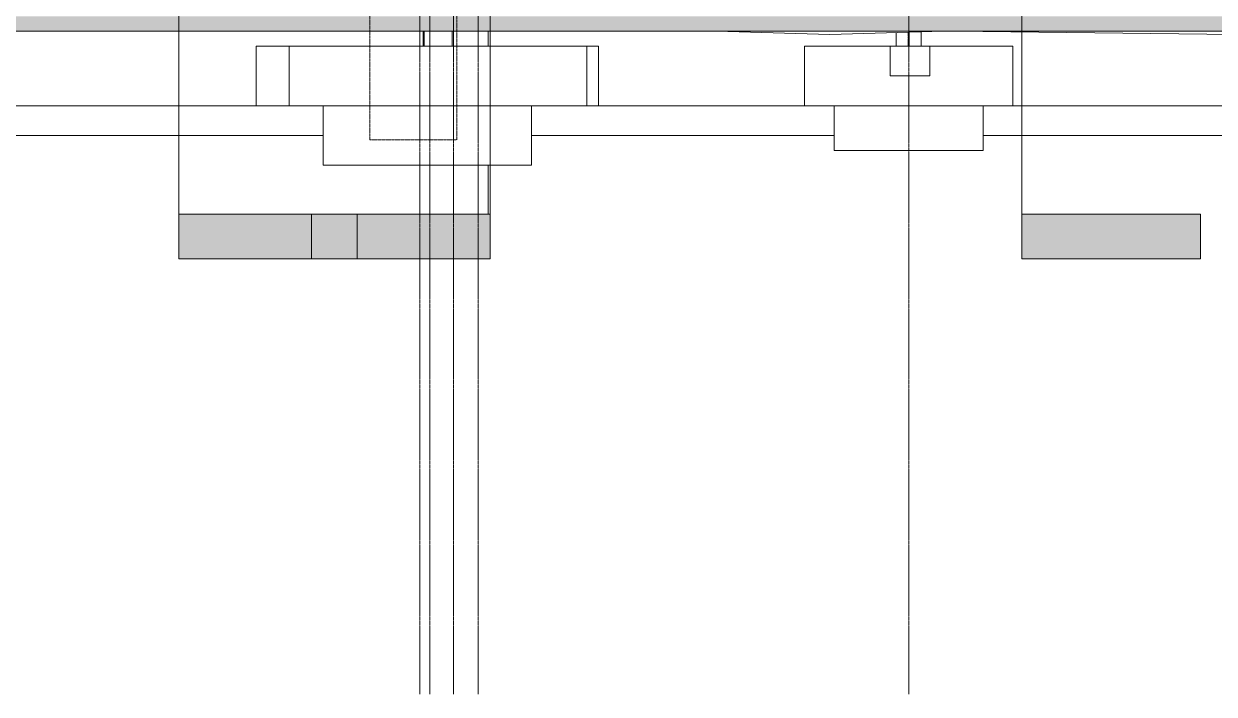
# Model space of a CAD drawing. Header units: inches. Extents: x 21386 to 98862, y -290 to 853.
# Drawn here: x 29213.7 to 29693.4, y -273.2 to -3 of the extents above; entities that cross this region are included whole.
import ezdxf

# ---------------------------------------------------------------- set-up
doc = ezdxf.new("R2010")
doc.units = ezdxf.units.IN
doc.header["$MEASUREMENT"] = 0
for name, pattern in [('Dash Dot 3_16_', [0.3125, 0.1875, -0.0625, 0, -0.0625]), ('Grid Line 1_2_', [0.875, 0.5, -0.125, 0.125, -0.125]), ('Hidden 1_8_', [0.1875, 0.125, -0.0625])]:
    doc.linetypes.add(name, pattern=pattern)
for name, color, linetype, lineweight in [('A-ANNO-SYMB', 150, 'Continuous', 9), ('A-FLOR', 192, 'Continuous', 13), ('A-FLOR-PATT', 8, 'Continuous', 25), ('C-TOPO', 7, 'Continuous', 13), ('G-ANNO-SYMB', 111, 'Continuous', 9), ('L-SITE-WALL', 31, 'Continuous', 13), ('S-BEAM', 12, 'Continuous', 13), ('S-COLS', 52, 'Continuous', 13), ('S-FNDN', 32, 'Continuous', 13), ('S-GRID', 1, 'Continuous', 9)]:
    doc.layers.add(name, color=color, linetype=linetype, lineweight=lineweight)
pattern_1 = [(50, (22033.27, 107.706), (55.0854, -4.8198), [5.76, -63.36]), (355, (22033.27, 107.706), (-10.6557, 57.7685), [4.608, -50.688]), (100.451, (22037.863, 107.305), (44.4295, 52.9487), [4.895, -53.848]), (46.184, (22033.27, 123.066), (81.9644, -12.712), [8.64, -95.04]), (96.636, (22040.1, 122.01), (71.7815, 74.8124), [7.343, -80.772]), (351.184, (22033.27, 123.07), (71.782, 74.8124), [6.912, -76.032]), (21, (22040.95, 119.226), (45.842, -30.9215), [5.76, -63.36]), (326, (22040.95, 119.226), (18.687, 55.6915), [4.608, -50.688]), (71.451, (22044.77, 116.65), (64.529, 24.77), [4.895, -53.848]), (37.5, (22033.272, 107.706), (0.9339, 25.5668), [2.534, -47.539, 2.534, -48.922, -50.88]), (37.5, (22033.272, 107.706), (0.9339, 25.5668), [-101.53, 2.534, -48.346]), (7.5, (22033.272, 107.706), (20.20404, 30.2913), [2.534, -26.803, 2.534, -46.387, -19.392]), (7.5, (22033.272, 107.706), (20.20404, 30.2913), [-78.259, 2.534, -16.858]), (327.5, (22016.146, 107.706), (40.9978, -1.7324), [2.534, -16.666, 2.534, -57.37, -79.488]), (327.5, (22016.146, 107.706), (40.9978, -1.7324), [-79.104, 2.534, -76.954]), (317.5, (22008.466, 107.706), (44.7889, 7.6878), [2.534, -22.426, 2.534, -37.248, -56.448]), (317.5, (22008.466, 107.706), (44.7889, 7.6878), [-64.742, 2.534, -53.914])]

# ---------------------------------------------------------------- blocks, each defined once
blk = doc.blocks.new('Struct_Xcel_Sports Complex_rvt-2-Building Section - North_South looking East _ Clinic')
at = {"layer": 'A-FLOR-PATT', "lineweight": 9}
h = blk.add_hatch(dxfattribs=at)
h.set_pattern_fill('FP_25', color=256, style=0, pattern_type=2)
h.set_pattern_definition(pattern_1)
h.paths.add_polyline_path([(22104.33, -6), (22790.8, -6), (22790.8, 0), (20899.55, 0), (20899.55, -6), (21949.41, -6)], flags=0)
at = {"layer": 'S-BEAM', "lineweight": 9}
h = blk.add_hatch(dxfattribs=at)
h.set_pattern_fill('FP_25', color=8, style=0, pattern_type=2)
h.set_pattern_definition(pattern_1)
h.paths.add_polyline_path([(22535.61, -24), (22551.61, -24), (22551.61, -12), (22535.61, -12)], flags=0)
at = {"layer": 'A-FLOR', "color": 7}
blk.add_line((20899.55, -6), (22790.8, -6), dxfattribs=at)
at = {"layer": 'A-FLOR', "color": 8, "lineweight": 9}
for p, q in [((22465.55, -6), (22511.24, -7.34)), ((22511.24, -7.34), (22556.93, -6)), ((22674.49, -7.34), (22561.68, -6))]:
    blk.add_line(p, q, dxfattribs=at)
at = {"layer": 'L-SITE-WALL', "color": 8, "lineweight": 9}
blk.add_line((22373.55, -6), (22373.55, -12), dxfattribs=at)
at = {"layer": 'S-BEAM', "color": 7}
for p, q in [((22551.61, -12), (22535.61, -12)), ((22535.61, -12), (22535.61, -24)), ((22551.61, -24), (22551.61, -12)), ((22535.61, -24), (22551.61, -24))]:
    blk.add_line(p, q, dxfattribs=at)
at = {"layer": 'S-FNDN', "color": 8, "lineweight": 9}
for p, q in [((22280.05, -12), (22293.3, -12)), ((22280.05, -12), (22280.05, -36)), ((22293.3, -12), (22413.3, -12)), ((22293.3, -12), (22293.3, -36)), ((22413.3, -36), (22413.3, -12)), ((22413.3, -12), (22418.05, -12)), ((22418.05, -36), (22418.05, -12)), ((22501.05, -12), (22535.61, -12)), ((22501.05, -36), (22501.05, -12)), ((22551.61, -12), (22585.05, -12)), ((22585.05, -36), (22585.05, -12)), ((22150.8, -36), (22280.05, -36)), ((22293.3, -36), (22280.05, -36)), ((22413.3, -36), (22293.3, -36)), ((22307.05, -36), (22307.05, -60)), ((22391.05, -60), (22391.05, -36)), ((22418.05, -36), (22413.3, -36)), ((22418.05, -36), (22501.05, -36)), ((22585.05, -36), (22501.05, -36)), ((22513.05, -54), (22513.05, -36)), ((22573.05, -54), (22573.05, -36)), ((22585.05, -36), (22753.05, -36)), ((22307.05, -48), (22150.8, -48)), ((22513.05, -48), (22391.05, -48)), ((22717.24, -48), (22573.05, -48)), ((22573.05, -54), (22513.05, -54)), ((22391.05, -60), (22307.05, -60))]:
    blk.add_line(p, q, dxfattribs=at)
blk = doc.blocks.new('W-Wide Flange-Column - B2_B-1401040-Building Section - North_South looking East _ Clinic')
at = {"layer": 'S-COLS', "color": 8, "linetype": 'Hidden 1_8_', "lineweight": 9}
for p, q in [((22542.9, -12), (22542.9, -6.41)), ((22543.21, -6.4), (22543.21, -12))]:
    blk.add_line(p, q, dxfattribs=at)
blk = doc.blocks.new('Section - 3_32_ x 3_8_-18514-Building Section - North_South looking East _ Clinic')
at = {"layer": 'G-ANNO-SYMB'}
blk.add_hatch(color=256, dxfattribs=at).paths.add_polyline_path([(22320.83, -79.66), (22248.83, -79.66), (22248.83, -97.66), (22320.83, -97.66)], flags=0)
for p, q in [((22248.83, -97.66), (22248.83, -79.66)), ((22248.83, -79.66), (22320.83, -79.66)), ((22320.83, -79.66), (22320.83, -97.66)), ((22320.83, -97.66), (22248.83, -97.66))]:
    blk.add_line(p, q, dxfattribs=at)

msp = doc.modelspace()

# ---------------------------------------------------------------- linework, layer by layer
at = {"layer": 'A-ANNO-SYMB', "linetype": 'Dash Dot 3_16_'}
for p, q in [((29353.11, 285.25), (29353.11, -49.73)), ((29388.24, -49.73), (29388.24, 285.25)), ((29353.11, -49.73), (29388.24, -49.73))]:
    msp.add_line(p, q, dxfattribs=at)
at = {"layer": 'C-TOPO', "color": 8, "lineweight": 9}
for p, q in [((29400.81, -12), (29400.81, -6)), ((29400.81, -79.81), (29400.81, -60))]:
    msp.add_line(p, q, dxfattribs=at)
at = {"layer": 'G-ANNO-SYMB'}
for p, q in [((29276.09, 545.16), (29276.09, -79.66)), ((29401.62, 545.16), (29401.62, -79.66)), ((29615.89, 545.16), (29615.89, -79.66))]:
    msp.add_line(p, q, dxfattribs=at)
at = {"layer": 'S-COLS', "color": 8, "lineweight": 9}
for p, q in [((29374.56, -6), (29374.56, -12)), ((29375, -6), (29375, -12)), ((29386.38, -12), (29386.38, -6)), ((29386.81, -6), (29386.81, -12)), ((29565.31, -6.55), (29565.31, -12)), ((29575.31, -6.26), (29575.31, -12))]:
    msp.add_line(p, q, dxfattribs=at)
at = {"layer": 'S-GRID', "linetype": 'Grid Line 1_2_'}
for p, q in [((29373.31, -273.16), (29373.31, 738.66)), ((29377.31, -273.16), (29377.31, 738.66)), ((29386.81, -273.16), (29386.81, 738.66)), ((29386.81, -273.16), (29386.81, 738.66)), ((29396.81, -273.16), (29396.81, 738.66)), ((29570.31, -273.16), (29570.31, 738.66)), ((29570.31, -273.16), (29570.31, 738.66))]:
    msp.add_line(p, q, dxfattribs=at)

# ---------------------------------------------------------------- block references
at = {"color": 50, "lineweight": 5}
msp.add_blockref('Struct_Xcel_Sports Complex_rvt-2-Building Section - North_South looking East _ Clinic', (7027.26, 0), dxfattribs=at)
at = {"layer": 'G-ANNO-SYMB'}
for p in [(7027.26, 0), (7367.06, 0)]:
    msp.add_blockref('Section - 3_32_ x 3_8_-18514-Building Section - North_South looking East _ Clinic', p, dxfattribs=at)
at = {"layer": 'G-ANNO-SYMB', "extrusion": (0, 0, -1)}
msp.add_blockref('Section - 3_32_ x 3_8_-18514-Building Section - North_South looking East _ Clinic', (-51650.45, 0), dxfattribs=at)
at = {"layer": 'S-COLS', "color": 8, "linetype": 'Hidden 1_8_', "lineweight": 9}
msp.add_blockref('W-Wide Flange-Column - B2_B-1401040-Building Section - North_South looking East _ Clinic', (7027.26, 0), dxfattribs=at)

doc.saveas('drawing.dxf')
